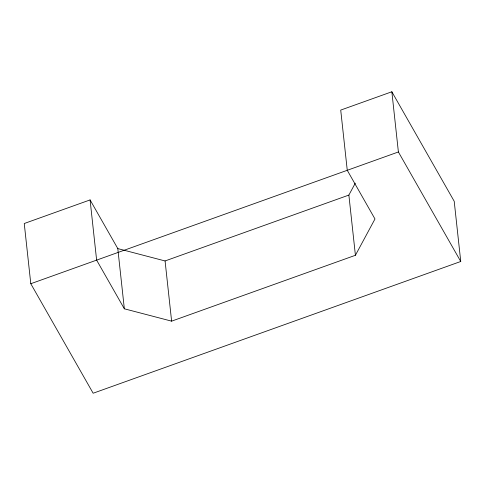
<?xml version="1.0" encoding="UTF-8"?>
<svg xmlns="http://www.w3.org/2000/svg" width="485" height="485" viewBox="0 0 485 485"><rect width="100%" height="100%" fill="white"/><g stroke="black" fill="none" stroke-linecap="round" stroke-linejoin="round"><path stroke-width="0.73" d="M355.414 255.286L374.978 218.971L347.26 170.296L340.719 110.089L391.85 91.768L454.209 201.281L460.75 261.488L93.15 393.232L30.791 283.719L24.25 223.512L90.083 199.917L96.624 260.124L124.342 308.799L171.617 321.155L355.414 255.286L348.873 195.079L355.275 183.191M30.791 283.719L398.391 151.969L391.85 91.768M90.083 199.917L117.8 248.593L165.076 260.954L348.873 195.079M398.391 151.969L460.75 261.488M165.076 260.954L171.617 321.155M117.8 248.593L124.342 308.799"/></g></svg>
